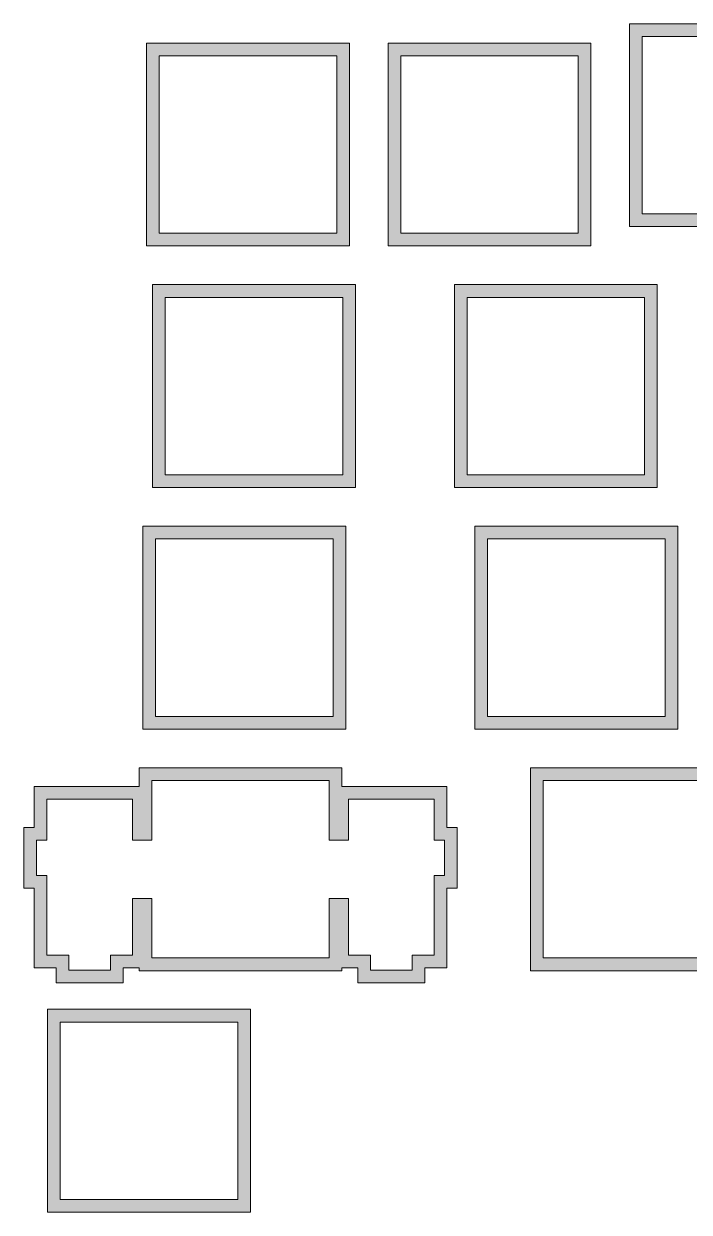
# Model space of a CAD drawing. Header units: millimetres. Extents: x 61 to 392, y -203 to -92.
# Drawn here: x 61.5 to 114, y -186.3 to -92.5 of the extents above; entities that cross this region are included whole.
import ezdxf

# ---------------------------------------------------------------- set-up
doc = ezdxf.new("R2010")
doc.units = ezdxf.units.MM
doc.header["$MEASUREMENT"] = 0
doc.layers.add('レイヤー 2', color=7, linetype='Continuous', lineweight=0)

# ---------------------------------------------------------------- blocks, each defined once
blk = doc.blocks.new('Block_0')
at = {"layer": 'レイヤー 2', "true_color": 0xf39800, "transparency": 33554687}
h = blk.add_hatch(color=30, dxfattribs=at)
h.dxf.hatch_style = 2
edge = h.paths.add_edge_path()
edge.add_spline(control_points=[(124.286, -107.546), (124.286, -107.546), (110.287, -107.546), (110.287, -107.546), (110.287, -107.546), (110.287, -93.546), (110.287, -93.546), (110.287, -93.546), (124.286, -93.546), (124.286, -93.546), (124.286, -93.546), (124.286, -107.546), (124.286, -107.546)], knot_values=[0, 0, 0, 0, 1, 1, 1, 2, 2, 2, 3, 3, 3, 4, 4, 4, 4], degree=3, periodic=0)
edge = h.paths.add_edge_path()
edge.add_spline(control_points=[(109.287, -92.546), (109.287, -92.546), (109.287, -108.546), (109.287, -108.546), (109.287, -108.546), (125.286, -108.546), (125.286, -108.546), (125.286, -108.546), (125.286, -92.546), (125.286, -92.546), (125.286, -92.546), (109.287, -92.546), (109.287, -92.546)], knot_values=[0, 0, 0, 0, 1, 1, 1, 2, 2, 2, 3, 3, 3, 4, 4, 4, 4], degree=3, periodic=0)
h = blk.add_hatch(color=30, dxfattribs=at)
h.dxf.hatch_style = 2
edge = h.paths.add_edge_path()
edge.add_spline(control_points=[(86.186, -109.07), (86.186, -109.07), (72.187, -109.07), (72.187, -109.07), (72.187, -109.07), (72.187, -95.07), (72.187, -95.07), (72.187, -95.07), (86.186, -95.07), (86.186, -95.07), (86.186, -95.07), (86.186, -109.07), (86.186, -109.07)], knot_values=[0, 0, 0, 0, 1, 1, 1, 2, 2, 2, 3, 3, 3, 4, 4, 4, 4], degree=3, periodic=0)
edge = h.paths.add_edge_path()
edge.add_spline(control_points=[(71.187, -94.07), (71.187, -94.07), (71.187, -110.07), (71.187, -110.07), (71.187, -110.07), (87.186, -110.07), (87.186, -110.07), (87.186, -110.07), (87.186, -94.07), (87.186, -94.07), (87.186, -94.07), (71.187, -94.07), (71.187, -94.07)], knot_values=[0, 0, 0, 0, 1, 1, 1, 2, 2, 2, 3, 3, 3, 4, 4, 4, 4], degree=3, periodic=0)
h = blk.add_hatch(color=30, dxfattribs=at)
h.dxf.hatch_style = 2
edge = h.paths.add_edge_path()
edge.add_spline(control_points=[(105.236, -109.07), (105.236, -109.07), (91.236, -109.07), (91.236, -109.07), (91.236, -109.07), (91.236, -95.07), (91.236, -95.07), (91.236, -95.07), (105.236, -95.07), (105.236, -95.07), (105.236, -95.07), (105.236, -109.07), (105.236, -109.07)], knot_values=[0, 0, 0, 0, 1, 1, 1, 2, 2, 2, 3, 3, 3, 4, 4, 4, 4], degree=3, periodic=0)
edge = h.paths.add_edge_path()
edge.add_spline(control_points=[(90.236, -94.07), (90.236, -94.07), (90.236, -110.07), (90.236, -110.07), (90.236, -110.07), (106.236, -110.07), (106.236, -110.07), (106.236, -110.07), (106.236, -94.07), (106.236, -94.07), (106.236, -94.07), (90.236, -94.07), (90.236, -94.07)], knot_values=[0, 0, 0, 0, 1, 1, 1, 2, 2, 2, 3, 3, 3, 4, 4, 4, 4], degree=3, periodic=0)
h = blk.add_hatch(color=30, dxfattribs=at)
h.dxf.hatch_style = 2
edge = h.paths.add_edge_path()
edge.add_spline(control_points=[(86.663, -128.12), (86.663, -128.12), (72.664, -128.12), (72.664, -128.12), (72.664, -128.12), (72.664, -114.12), (72.664, -114.12), (72.664, -114.12), (86.663, -114.12), (86.663, -114.12), (86.663, -114.12), (86.663, -128.12), (86.663, -128.12)], knot_values=[0, 0, 0, 0, 1, 1, 1, 2, 2, 2, 3, 3, 3, 4, 4, 4, 4], degree=3, periodic=0)
edge = h.paths.add_edge_path()
edge.add_spline(control_points=[(71.664, -113.12), (71.664, -113.12), (71.664, -129.12), (71.664, -129.12), (71.664, -129.12), (87.663, -129.12), (87.663, -129.12), (87.663, -129.12), (87.663, -113.12), (87.663, -113.12), (87.663, -113.12), (71.664, -113.12), (71.664, -113.12)], knot_values=[0, 0, 0, 0, 1, 1, 1, 2, 2, 2, 3, 3, 3, 4, 4, 4, 4], degree=3, periodic=0)
h = blk.add_hatch(color=30, dxfattribs=at)
h.dxf.hatch_style = 2
edge = h.paths.add_edge_path()
edge.add_spline(control_points=[(110.476, -128.12), (110.476, -128.12), (96.474, -128.12), (96.474, -128.12), (96.474, -128.12), (96.474, -114.12), (96.474, -114.12), (96.474, -114.12), (110.476, -114.12), (110.476, -114.12), (110.476, -114.12), (110.476, -128.12), (110.476, -128.12)], knot_values=[0, 0, 0, 0, 1, 1, 1, 2, 2, 2, 3, 3, 3, 4, 4, 4, 4], degree=3, periodic=0)
edge = h.paths.add_edge_path()
edge.add_spline(control_points=[(95.474, -113.12), (95.474, -113.12), (95.474, -129.12), (95.474, -129.12), (95.474, -129.12), (111.476, -129.12), (111.476, -129.12), (111.476, -129.12), (111.476, -113.12), (111.476, -113.12), (111.476, -113.12), (95.474, -113.12), (95.474, -113.12)], knot_values=[0, 0, 0, 0, 1, 1, 1, 2, 2, 2, 3, 3, 3, 4, 4, 4, 4], degree=3, periodic=0)
h = blk.add_hatch(color=30, dxfattribs=at)
h.dxf.hatch_style = 2
edge = h.paths.add_edge_path()
edge.add_spline(control_points=[(85.901, -147.17), (85.901, -147.17), (71.902, -147.17), (71.902, -147.17), (71.902, -147.17), (71.902, -133.17), (71.902, -133.17), (71.902, -133.17), (85.901, -133.17), (85.901, -133.17), (85.901, -133.17), (85.901, -147.17), (85.901, -147.17)], knot_values=[0, 0, 0, 0, 1, 1, 1, 2, 2, 2, 3, 3, 3, 4, 4, 4, 4], degree=3, periodic=0)
edge = h.paths.add_edge_path()
edge.add_spline(control_points=[(70.902, -132.17), (70.902, -132.17), (70.902, -148.17), (70.902, -148.17), (70.902, -148.17), (86.901, -148.17), (86.901, -148.17), (86.901, -148.17), (86.901, -132.17), (86.901, -132.17), (86.901, -132.17), (70.902, -132.17), (70.902, -132.17)], knot_values=[0, 0, 0, 0, 1, 1, 1, 2, 2, 2, 3, 3, 3, 4, 4, 4, 4], degree=3, periodic=0)
h = blk.add_hatch(color=30, dxfattribs=at)
h.dxf.hatch_style = 2
edge = h.paths.add_edge_path()
edge.add_spline(control_points=[(112.095, -147.17), (112.095, -147.17), (98.095, -147.17), (98.095, -147.17), (98.095, -147.17), (98.095, -133.17), (98.095, -133.17), (98.095, -133.17), (112.095, -133.17), (112.095, -133.17), (112.095, -133.17), (112.095, -147.17), (112.095, -147.17)], knot_values=[0, 0, 0, 0, 1, 1, 1, 2, 2, 2, 3, 3, 3, 4, 4, 4, 4], degree=3, periodic=0)
edge = h.paths.add_edge_path()
edge.add_spline(control_points=[(97.095, -132.17), (97.095, -132.17), (97.095, -148.17), (97.095, -148.17), (97.095, -148.17), (113.095, -148.17), (113.095, -148.17), (113.095, -148.17), (113.095, -132.17), (113.095, -132.17), (113.095, -132.17), (97.095, -132.17), (97.095, -132.17)], knot_values=[0, 0, 0, 0, 1, 1, 1, 2, 2, 2, 3, 3, 3, 4, 4, 4, 4], degree=3, periodic=0)
h = blk.add_hatch(color=30, dxfattribs=at)
h.dxf.hatch_style = 2
edge = h.paths.add_edge_path()
edge.add_spline(control_points=[(116.476, -166.22), (116.476, -166.22), (102.476, -166.22), (102.476, -166.22), (102.476, -166.22), (102.476, -152.22), (102.476, -152.22), (102.476, -152.22), (116.476, -152.22), (116.476, -152.22), (116.476, -152.22), (116.476, -166.22), (116.476, -166.22)], knot_values=[0, 0, 0, 0, 1, 1, 1, 2, 2, 2, 3, 3, 3, 4, 4, 4, 4], degree=3, periodic=0)
edge = h.paths.add_edge_path()
edge.add_spline(control_points=[(101.476, -151.22), (101.476, -151.22), (101.476, -167.22), (101.476, -167.22), (101.476, -167.22), (117.476, -167.22), (117.476, -167.22), (117.476, -167.22), (117.476, -151.22), (117.476, -151.22), (117.476, -151.22), (101.476, -151.22), (101.476, -151.22)], knot_values=[0, 0, 0, 0, 1, 1, 1, 2, 2, 2, 3, 3, 3, 4, 4, 4, 4], degree=3, periodic=0)
h = blk.add_hatch(color=30, dxfattribs=at)
h.dxf.hatch_style = 2
edge = h.paths.add_edge_path()
edge.add_spline(control_points=[(78.376, -185.27), (78.376, -185.27), (64.376, -185.27), (64.376, -185.27), (64.376, -185.27), (64.376, -171.269), (64.376, -171.269), (64.376, -171.269), (78.376, -171.269), (78.376, -171.269), (78.376, -171.269), (78.376, -185.27), (78.376, -185.27)], knot_values=[0, 0, 0, 0, 1, 1, 1, 2, 2, 2, 3, 3, 3, 4, 4, 4, 4], degree=3, periodic=0)
edge = h.paths.add_edge_path()
edge.add_spline(control_points=[(63.376, -170.269), (63.376, -170.269), (63.376, -186.27), (63.376, -186.27), (63.376, -186.27), (79.376, -186.27), (79.376, -186.27), (79.376, -186.27), (79.376, -170.269), (79.376, -170.269), (79.376, -170.269), (63.376, -170.269), (63.376, -170.269)], knot_values=[0, 0, 0, 0, 1, 1, 1, 2, 2, 2, 3, 3, 3, 4, 4, 4, 4], degree=3, periodic=0)
at = {"layer": 'レイヤー 2'}
for points in [[(109.287, -92.546), (109.287, -92.546), (109.287, -108.546), (109.287, -108.546), (109.287, -108.546), (125.286, -108.546), (125.286, -108.546), (125.286, -108.546), (125.286, -92.546), (125.286, -92.546), (125.286, -92.546), (109.287, -92.546), (109.287, -92.546)], [(124.286, -107.546), (124.286, -107.546), (110.287, -107.546), (110.287, -107.546), (110.287, -107.546), (110.287, -93.546), (110.287, -93.546), (110.287, -93.546), (124.286, -93.546), (124.286, -93.546), (124.286, -93.546), (124.286, -107.546), (124.286, -107.546)], [(71.187, -94.07), (71.187, -94.07), (71.187, -110.07), (71.187, -110.07), (71.187, -110.07), (87.186, -110.07), (87.186, -110.07), (87.186, -110.07), (87.186, -94.07), (87.186, -94.07), (87.186, -94.07), (71.187, -94.07), (71.187, -94.07)], [(90.236, -94.07), (90.236, -94.07), (90.236, -110.07), (90.236, -110.07), (90.236, -110.07), (106.236, -110.07), (106.236, -110.07), (106.236, -110.07), (106.236, -94.07), (106.236, -94.07), (106.236, -94.07), (90.236, -94.07), (90.236, -94.07)], [(86.186, -109.07), (86.186, -109.07), (72.187, -109.07), (72.187, -109.07), (72.187, -109.07), (72.187, -95.07), (72.187, -95.07), (72.187, -95.07), (86.186, -95.07), (86.186, -95.07), (86.186, -95.07), (86.186, -109.07), (86.186, -109.07)], [(105.236, -109.07), (105.236, -109.07), (91.236, -109.07), (91.236, -109.07), (91.236, -109.07), (91.236, -95.07), (91.236, -95.07), (91.236, -95.07), (105.236, -95.07), (105.236, -95.07), (105.236, -95.07), (105.236, -109.07), (105.236, -109.07)], [(71.664, -113.12), (71.664, -113.12), (71.664, -129.12), (71.664, -129.12), (71.664, -129.12), (87.663, -129.12), (87.663, -129.12), (87.663, -129.12), (87.663, -113.12), (87.663, -113.12), (87.663, -113.12), (71.664, -113.12), (71.664, -113.12)], [(95.474, -113.12), (95.474, -113.12), (95.474, -129.12), (95.474, -129.12), (95.474, -129.12), (111.476, -129.12), (111.476, -129.12), (111.476, -129.12), (111.476, -113.12), (111.476, -113.12), (111.476, -113.12), (95.474, -113.12), (95.474, -113.12)], [(86.663, -128.12), (86.663, -128.12), (72.664, -128.12), (72.664, -128.12), (72.664, -128.12), (72.664, -114.12), (72.664, -114.12), (72.664, -114.12), (86.663, -114.12), (86.663, -114.12), (86.663, -114.12), (86.663, -128.12), (86.663, -128.12)], [(110.476, -128.12), (110.476, -128.12), (96.474, -128.12), (96.474, -128.12), (96.474, -128.12), (96.474, -114.12), (96.474, -114.12), (96.474, -114.12), (110.476, -114.12), (110.476, -114.12), (110.476, -114.12), (110.476, -128.12), (110.476, -128.12)], [(70.902, -132.17), (70.902, -132.17), (70.902, -148.17), (70.902, -148.17), (70.902, -148.17), (86.901, -148.17), (86.901, -148.17), (86.901, -148.17), (86.901, -132.17), (86.901, -132.17), (86.901, -132.17), (70.902, -132.17), (70.902, -132.17)], [(97.095, -132.17), (97.095, -132.17), (97.095, -148.17), (97.095, -148.17), (97.095, -148.17), (113.095, -148.17), (113.095, -148.17), (113.095, -148.17), (113.095, -132.17), (113.095, -132.17), (113.095, -132.17), (97.095, -132.17), (97.095, -132.17)], [(85.901, -147.17), (85.901, -147.17), (71.902, -147.17), (71.902, -147.17), (71.902, -147.17), (71.902, -133.17), (71.902, -133.17), (71.902, -133.17), (85.901, -133.17), (85.901, -133.17), (85.901, -133.17), (85.901, -147.17), (85.901, -147.17)], [(112.095, -147.17), (112.095, -147.17), (98.095, -147.17), (98.095, -147.17), (98.095, -147.17), (98.095, -133.17), (98.095, -133.17), (98.095, -133.17), (112.095, -133.17), (112.095, -133.17), (112.095, -133.17), (112.095, -147.17), (112.095, -147.17)], [(101.476, -151.22), (101.476, -151.22), (101.476, -167.22), (101.476, -167.22), (101.476, -167.22), (117.476, -167.22), (117.476, -167.22), (117.476, -167.22), (117.476, -151.22), (117.476, -151.22), (117.476, -151.22), (101.476, -151.22), (101.476, -151.22)], [(116.476, -166.22), (116.476, -166.22), (102.476, -166.22), (102.476, -166.22), (102.476, -166.22), (102.476, -152.22), (102.476, -152.22), (102.476, -152.22), (116.476, -152.22), (116.476, -152.22), (116.476, -152.22), (116.476, -166.22), (116.476, -166.22)], [(63.376, -170.269), (63.376, -170.269), (63.376, -186.27), (63.376, -186.27), (63.376, -186.27), (79.376, -186.27), (79.376, -186.27), (79.376, -186.27), (79.376, -170.269), (79.376, -170.269), (79.376, -170.269), (63.376, -170.269), (63.376, -170.269)], [(78.376, -185.27), (78.376, -185.27), (64.376, -185.27), (64.376, -185.27), (64.376, -185.27), (64.376, -171.269), (64.376, -171.269), (64.376, -171.269), (78.376, -171.269), (78.376, -171.269), (78.376, -171.269), (78.376, -185.27), (78.376, -185.27)]]:
    blk.add_open_spline(points, degree=3, knots=[0, 0, 0, 0, 1, 1, 1, 2, 2, 2, 3, 3, 3, 4, 4, 4, 4], dxfattribs=at)

msp = doc.modelspace()

# ---------------------------------------------------------------- hatches: boundary and pattern name
at = {"layer": 'レイヤー 2', "true_color": 0xf39800, "transparency": 33554687}
h = msp.add_hatch(color=30, dxfattribs=at)
h.dxf.hatch_style = 2
edge = h.paths.add_edge_path()
edge.add_spline(control_points=[(94.696, -159.72), (94.696, -159.72), (93.87, -159.72), (93.87, -159.72), (93.87, -159.72), (93.87, -165.99), (93.87, -165.99), (93.87, -165.99), (92.145, -165.99), (92.145, -165.99), (92.145, -165.99), (92.145, -167.19), (92.145, -167.19), (92.145, -167.19), (88.846, -167.19), (88.846, -167.19), (88.846, -167.19), (88.846, -165.99), (88.846, -165.99), (88.846, -165.99), (87.121, -165.99), (87.121, -165.99), (87.121, -165.99), (87.121, -161.521), (87.121, -161.521), (87.121, -161.521), (85.595, -161.521), (85.595, -161.521), (85.595, -161.521), (85.595, -166.22), (85.595, -166.22), (85.595, -166.22), (71.596, -166.22), (71.596, -166.22), (71.596, -166.22), (71.596, -161.521), (71.596, -161.521), (71.596, -161.521), (70.07, -161.521), (70.07, -161.521), (70.07, -161.521), (70.07, -165.99), (70.07, -165.99), (70.07, -165.99), (68.346, -165.99), (68.346, -165.99), (68.346, -165.99), (68.346, -167.19), (68.346, -167.19), (68.346, -167.19), (65.046, -167.19), (65.046, -167.19), (65.046, -167.19), (65.046, -165.99), (65.046, -165.99), (65.046, -165.99), (63.321, -165.99), (63.321, -165.99), (63.321, -165.99), (63.321, -159.72), (63.321, -159.72), (63.321, -159.72), (62.495, -159.72), (62.495, -159.72), (62.495, -159.72), (62.495, -156.921), (62.495, -156.921), (62.495, -156.921), (63.321, -156.921), (63.321, -156.921), (63.321, -156.921), (63.321, -153.691), (63.321, -153.691), (63.321, -153.691), (70.07, -153.691), (70.07, -153.691), (70.07, -153.691), (70.07, -156.921), (70.07, -156.921), (70.07, -156.921), (71.596, -156.921), (71.596, -156.921), (71.596, -156.921), (71.596, -152.22), (71.596, -152.22), (71.596, -152.22), (85.595, -152.22), (85.595, -152.22), (85.595, -152.22), (85.595, -156.921), (85.595, -156.921), (85.595, -156.921), (87.121, -156.921), (87.121, -156.921), (87.121, -156.921), (87.121, -153.691), (87.121, -153.691), (87.121, -153.691), (93.87, -153.691), (93.87, -153.691), (93.87, -153.691), (93.87, -156.921), (93.87, -156.921), (93.87, -156.921), (94.696, -156.921), (94.696, -156.921), (94.696, -156.921), (94.696, -159.72), (94.696, -159.72)], knot_values=[0, 0, 0, 0, 1, 1, 1, 2, 2, 2, 3, 3, 3, 4, 4, 4, 5, 5, 5, 6, 6, 6, 7, 7, 7, 8, 8, 8, 9, 9, 9, 10, 10, 10, 11, 11, 11, 12, 12, 12, 13, 13, 13, 14, 14, 14, 15, 15, 15, 16, 16, 16, 17, 17, 17, 18, 18, 18, 19, 19, 19, 20, 20, 20, 21, 21, 21, 22, 22, 22, 23, 23, 23, 24, 24, 24, 25, 25, 25, 26, 26, 26, 27, 27, 27, 28, 28, 28, 29, 29, 29, 30, 30, 30, 31, 31, 31, 32, 32, 32, 33, 33, 33, 34, 34, 34, 35, 35, 35, 36, 36, 36, 36], degree=3, periodic=0)
edge = h.paths.add_edge_path()
edge.add_spline(control_points=[(94.87, -155.921), (94.87, -155.921), (94.87, -152.691), (94.87, -152.691), (94.87, -152.691), (86.595, -152.691), (86.595, -152.691), (86.595, -152.691), (86.595, -151.22), (86.595, -151.22), (86.595, -151.22), (70.595, -151.22), (70.595, -151.22), (70.595, -151.22), (70.595, -152.691), (70.595, -152.691), (70.595, -152.691), (62.321, -152.691), (62.321, -152.691), (62.321, -152.691), (62.321, -155.921), (62.321, -155.921), (62.321, -155.921), (61.494, -155.921), (61.494, -155.921), (61.494, -155.921), (61.494, -160.719), (61.494, -160.719), (61.494, -160.719), (62.321, -160.719), (62.321, -160.719), (62.321, -160.719), (62.321, -166.989), (62.321, -166.989), (62.321, -166.989), (64.046, -166.989), (64.046, -166.989), (64.046, -166.989), (64.046, -168.19), (64.046, -168.19), (64.046, -168.19), (69.346, -168.19), (69.346, -168.19), (69.346, -168.19), (69.346, -166.989), (69.346, -166.989), (69.346, -166.989), (70.595, -166.989), (70.595, -166.989), (70.595, -166.989), (70.595, -167.22), (70.595, -167.22), (70.595, -167.22), (86.595, -167.22), (86.595, -167.22), (86.595, -167.22), (86.595, -166.989), (86.595, -166.989), (86.595, -166.989), (87.846, -166.989), (87.846, -166.989), (87.846, -166.989), (87.846, -168.19), (87.846, -168.19), (87.846, -168.19), (93.144, -168.19), (93.144, -168.19), (93.144, -168.19), (93.144, -166.989), (93.144, -166.989), (93.144, -166.989), (94.87, -166.989), (94.87, -166.989), (94.87, -166.989), (94.87, -160.719), (94.87, -160.719), (94.87, -160.719), (95.696, -160.719), (95.696, -160.719), (95.696, -160.719), (95.696, -155.921), (95.696, -155.921), (95.696, -155.921), (94.87, -155.921), (94.87, -155.921)], knot_values=[0, 0, 0, 0, 1, 1, 1, 2, 2, 2, 3, 3, 3, 4, 4, 4, 5, 5, 5, 6, 6, 6, 7, 7, 7, 8, 8, 8, 9, 9, 9, 10, 10, 10, 11, 11, 11, 12, 12, 12, 13, 13, 13, 14, 14, 14, 15, 15, 15, 16, 16, 16, 17, 17, 17, 18, 18, 18, 19, 19, 19, 20, 20, 20, 21, 21, 21, 22, 22, 22, 23, 23, 23, 24, 24, 24, 25, 25, 25, 26, 26, 26, 27, 27, 27, 28, 28, 28, 28], degree=3, periodic=0)

# ---------------------------------------------------------------- linework, layer by layer
at = {"layer": 'レイヤー 2'}
for points, knots in [([(94.87, -155.921), (94.87, -155.921), (94.87, -152.691), (94.87, -152.691), (94.87, -152.691), (86.595, -152.691), (86.595, -152.691), (86.595, -152.691), (86.595, -151.22), (86.595, -151.22), (86.595, -151.22), (70.595, -151.22), (70.595, -151.22), (70.595, -151.22), (70.595, -152.691), (70.595, -152.691), (70.595, -152.691), (62.321, -152.691), (62.321, -152.691), (62.321, -152.691), (62.321, -155.921), (62.321, -155.921), (62.321, -155.921), (61.494, -155.921), (61.494, -155.921), (61.494, -155.921), (61.494, -160.719), (61.494, -160.719), (61.494, -160.719), (62.321, -160.719), (62.321, -160.719), (62.321, -160.719), (62.321, -166.989), (62.321, -166.989), (62.321, -166.989), (64.046, -166.989), (64.046, -166.989), (64.046, -166.989), (64.046, -168.19), (64.046, -168.19), (64.046, -168.19), (69.346, -168.19), (69.346, -168.19), (69.346, -168.19), (69.346, -166.989), (69.346, -166.989), (69.346, -166.989), (70.595, -166.989), (70.595, -166.989), (70.595, -166.989), (70.595, -167.22), (70.595, -167.22), (70.595, -167.22), (86.595, -167.22), (86.595, -167.22), (86.595, -167.22), (86.595, -166.989), (86.595, -166.989), (86.595, -166.989), (87.846, -166.989), (87.846, -166.989), (87.846, -166.989), (87.846, -168.19), (87.846, -168.19), (87.846, -168.19), (93.144, -168.19), (93.144, -168.19), (93.144, -168.19), (93.144, -166.989), (93.144, -166.989), (93.144, -166.989), (94.87, -166.989), (94.87, -166.989), (94.87, -166.989), (94.87, -160.719), (94.87, -160.719), (94.87, -160.719), (95.696, -160.719), (95.696, -160.719), (95.696, -160.719), (95.696, -155.921), (95.696, -155.921), (95.696, -155.921), (94.87, -155.921), (94.87, -155.921)], [0, 0, 0, 0, 1, 1, 1, 2, 2, 2, 3, 3, 3, 4, 4, 4, 5, 5, 5, 6, 6, 6, 7, 7, 7, 8, 8, 8, 9, 9, 9, 10, 10, 10, 11, 11, 11, 12, 12, 12, 13, 13, 13, 14, 14, 14, 15, 15, 15, 16, 16, 16, 17, 17, 17, 18, 18, 18, 19, 19, 19, 20, 20, 20, 21, 21, 21, 22, 22, 22, 23, 23, 23, 24, 24, 24, 25, 25, 25, 26, 26, 26, 27, 27, 27, 28, 28, 28, 28]), ([(94.696, -159.72), (94.696, -159.72), (93.87, -159.72), (93.87, -159.72), (93.87, -159.72), (93.87, -165.99), (93.87, -165.99), (93.87, -165.99), (92.145, -165.99), (92.145, -165.99), (92.145, -165.99), (92.145, -167.19), (92.145, -167.19), (92.145, -167.19), (88.846, -167.19), (88.846, -167.19), (88.846, -167.19), (88.846, -165.99), (88.846, -165.99), (88.846, -165.99), (87.121, -165.99), (87.121, -165.99), (87.121, -165.99), (87.121, -161.521), (87.121, -161.521), (87.121, -161.521), (85.595, -161.521), (85.595, -161.521), (85.595, -161.521), (85.595, -166.22), (85.595, -166.22), (85.595, -166.22), (71.596, -166.22), (71.596, -166.22), (71.596, -166.22), (71.596, -161.521), (71.596, -161.521), (71.596, -161.521), (70.07, -161.521), (70.07, -161.521), (70.07, -161.521), (70.07, -165.99), (70.07, -165.99), (70.07, -165.99), (68.346, -165.99), (68.346, -165.99), (68.346, -165.99), (68.346, -167.19), (68.346, -167.19), (68.346, -167.19), (65.046, -167.19), (65.046, -167.19), (65.046, -167.19), (65.046, -165.99), (65.046, -165.99), (65.046, -165.99), (63.321, -165.99), (63.321, -165.99), (63.321, -165.99), (63.321, -159.72), (63.321, -159.72), (63.321, -159.72), (62.495, -159.72), (62.495, -159.72), (62.495, -159.72), (62.495, -156.921), (62.495, -156.921), (62.495, -156.921), (63.321, -156.921), (63.321, -156.921), (63.321, -156.921), (63.321, -153.691), (63.321, -153.691), (63.321, -153.691), (70.07, -153.691), (70.07, -153.691), (70.07, -153.691), (70.07, -156.921), (70.07, -156.921), (70.07, -156.921), (71.596, -156.921), (71.596, -156.921), (71.596, -156.921), (71.596, -152.22), (71.596, -152.22), (71.596, -152.22), (85.595, -152.22), (85.595, -152.22), (85.595, -152.22), (85.595, -156.921), (85.595, -156.921), (85.595, -156.921), (87.121, -156.921), (87.121, -156.921), (87.121, -156.921), (87.121, -153.691), (87.121, -153.691), (87.121, -153.691), (93.87, -153.691), (93.87, -153.691), (93.87, -153.691), (93.87, -156.921), (93.87, -156.921), (93.87, -156.921), (94.696, -156.921), (94.696, -156.921), (94.696, -156.921), (94.696, -159.72), (94.696, -159.72)], [0, 0, 0, 0, 1, 1, 1, 2, 2, 2, 3, 3, 3, 4, 4, 4, 5, 5, 5, 6, 6, 6, 7, 7, 7, 8, 8, 8, 9, 9, 9, 10, 10, 10, 11, 11, 11, 12, 12, 12, 13, 13, 13, 14, 14, 14, 15, 15, 15, 16, 16, 16, 17, 17, 17, 18, 18, 18, 19, 19, 19, 20, 20, 20, 21, 21, 21, 22, 22, 22, 23, 23, 23, 24, 24, 24, 25, 25, 25, 26, 26, 26, 27, 27, 27, 28, 28, 28, 29, 29, 29, 30, 30, 30, 31, 31, 31, 32, 32, 32, 33, 33, 33, 34, 34, 34, 35, 35, 35, 36, 36, 36, 36])]:
    msp.add_open_spline(points, degree=3, knots=knots, dxfattribs=at)

# ---------------------------------------------------------------- block references
msp.add_blockref('Block_0', (0, 0), dxfattribs=at)

doc.saveas('drawing.dxf')
